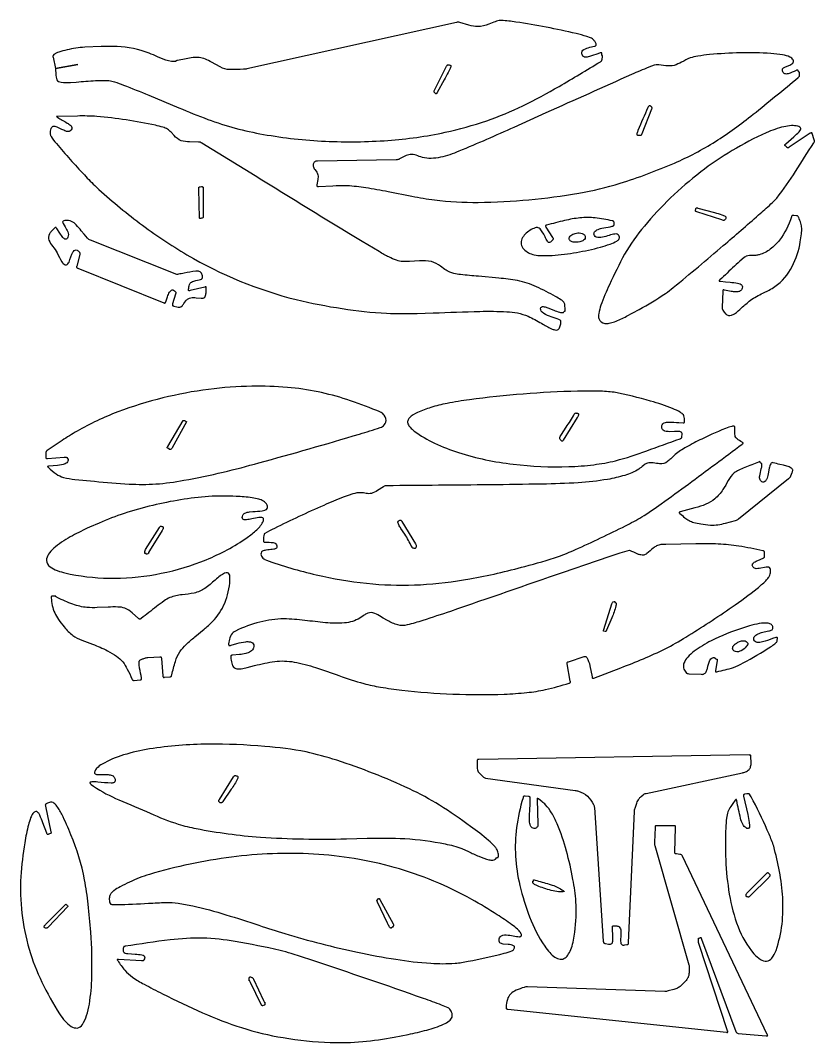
# Model space of a CAD drawing. Extents: x 1.5 to 16, y 1.3 to 20.
import ezdxf

# ---------------------------------------------------------------- set-up
doc = ezdxf.new("R2010")
doc.units = 0
doc.header["$LTSCALE"] = 100
doc.header["$MEASUREMENT"] = 0
doc.layers.add('BLACK', color=7, linetype='CONTINUOUS')

msp = doc.modelspace()

# ---------------------------------------------------------------- linework, layer by layer
at = {"layer": 'BLACK', "color": 7}
for points in [[(9.447, 19.957), (5.619, 19.109, -0.068), (5.557, 19.101, -0.009), (5.306, 19.095, -0.122), (5.13, 19.144), (4.976, 19.229, 0.03), (4.861, 19.288, 0.077), (4.749, 19.316, 0.059), (4.602, 19.31, 0.02), (4.355, 19.262, 0.027), (4.329, 19.255, 0.039), (4.326, 19.254, 0.079), (4.325, 19.253, 0.201), (4.324, 19.25), (4.324, 19.246, -0.083), (4.324, 19.244, -0.145), (4.323, 19.243, -0.1), (4.322, 19.242, -0.045), (4.319, 19.242, -0.028), (4.293, 19.243, -0.092), (4.091, 19.283), (3.989, 19.329, 0.011), (3.833, 19.396, 0.087), (3.249, 19.516, 0.019), (2.957, 19.516), (2.657, 19.505, 0.042), (2.335, 19.454, 0.022), (2.186, 19.414, 0.028), (2.137, 19.396, -0.02725), (2.116, 19.385), (2.095, 19.371, 0.213697), (2.077, 19.334, 0.013997), (2.079, 19.321), (2.122, 19.118), (2.532, 19.187), (2.121, 19.118, -0.004126), (2.136, 18.955, 0.084), (2.148, 18.908, 0.163), (2.176, 18.88, 0.081), (2.226, 18.866, 0.048), (2.401, 18.861), (2.504, 18.867, -0.006), (2.854, 18.895, -0.03), (3.101, 18.894, -0.05), (3.202, 18.87, -0.014), (3.366, 18.812, -0.008), (3.826, 18.627), (4.376, 18.398, 0.007), (4.907, 18.185, 0.045), (5.923, 17.912, 0.033), (7.054, 17.786, 0.03), (8.196, 17.801, 0.035), (9.242, 17.949, 0.029), (10, 18.16, 0.03), (10.662, 18.434, 0.019), (11.323, 18.788, 0.005), (12.077, 19.239), (12.091, 19.248, 0.082), (12.1, 19.257, 0.082), (12.105, 19.269), (12.108, 19.286), (12.114, 19.331, 0.042), (12.116, 19.349, 0.067), (12.116, 19.35, 0.128), (12.115, 19.351, 0.126), (12.114, 19.352, 0.058), (12.113, 19.352), (12.108, 19.352, -0.105), (12.106, 19.352, -0.21), (12.104, 19.354, -0.07), (12.104, 19.358), (12.104, 19.364), (12.104, 19.389, 0.069), (12.103, 19.399, 0.264), (12.099, 19.403, 0.083), (12.095, 19.404, 0.039), (12.09, 19.403), (12.073, 19.399, 0.009), (11.912, 19.345, -0.032), (11.838, 19.325, -0.042), (11.807, 19.321, -0.087), (11.784, 19.324, -0.219), (11.743, 19.369, -0.187), (11.742, 19.43, -0.184), (11.776, 19.463, -0.059), (11.885, 19.502), (11.969, 19.521, 0.093), (11.993, 19.533, 0.224), (12.003, 19.552, 0.129), (11.994, 19.58, 0.046), (11.965, 19.623, 0.049), (11.931, 19.658, 0.069), (11.895, 19.677), (11.832, 19.7, 0.017), (11.637, 19.753, 0.021), (10.535, 19.964, 0.029), (10.268, 19.993, 0.051), (10.228, 19.991, 0.039), (10.132, 19.962), (10.038, 19.925, -0.099), (9.839, 19.88, -0.062), (9.676, 19.908), (9.508, 19.956, 0.058), (9.478, 19.961, 0.058), (9.447, 19.957)], [(8.349, 17.448), (6.907, 17.422, 0.047), (6.878, 17.42, 0.107), (6.862, 17.412, 0.2), (6.83, 17.366, 0.153), (6.841, 17.301, 0.052), (6.86, 17.268), (6.883, 17.238, -0.118), (6.918, 17.171, -0.086), (6.915, 17.085), (6.899, 16.991, 0.04), (6.897, 16.975, 0.065), (6.898, 16.969, 0.112), (6.9, 16.966, 0.112), (6.904, 16.963, 0.065), (6.909, 16.962, 0.04), (6.926, 16.962), (7.187, 16.974, -0.018), (7.45, 16.977, -0.03), (7.79, 16.94, -0.009), (8.2, 16.867), (8.635, 16.782, 0.012), (9.047, 16.713, 0.034), (9.847, 16.669, 0.022), (10.773, 16.717, 0.021), (11.683, 16.839, 0.033), (12.437, 17.018, 0.026), (13.429, 17.387, 0.038), (14.177, 17.781, 0.027), (14.868, 18.278, 0.005), (15.691, 18.952), (15.704, 18.964, 0.073), (15.712, 18.973, 0.09), (15.715, 18.983, 0.036), (15.715, 18.997), (15.715, 19.03, 0.036), (15.715, 19.044, 0.054), (15.715, 19.045, 0.106), (15.714, 19.046, 0.124), (15.713, 19.046, 0.065), (15.712, 19.046), (15.706, 19.046, -0.102), (15.704, 19.047, -0.136), (15.701, 19.049, -0.048), (15.699, 19.053), (15.696, 19.06, 0.045), (15.687, 19.078, 0.145), (15.678, 19.086, 0.169), (15.667, 19.087, 0.054), (15.652, 19.081, -0.053), (15.507, 19.019, -0.183), (15.445, 19.019, -0.187), (15.41, 19.056, -0.091), (15.401, 19.089, -0.152), (15.406, 19.112, -0.116), (15.423, 19.129, -0.048), (15.449, 19.142), (15.518, 19.168, 0.085), (15.59, 19.213, 0.198), (15.605, 19.242, 0.149), (15.597, 19.272, 0.13), (15.54, 19.324, 0.075), (15.405, 19.364, 0.025), (15.192, 19.389, 0.023), (14.633, 19.4, 0.019), (14.072, 19.369, 0.017), (13.856, 19.341, 0.048), (13.717, 19.307, 0.027), (13.56, 19.231, -0.053), (13.423, 19.171, -0.093), (13.271, 19.165, 0.007), (13.104, 19.185, 0.054), (13.097, 19.185), (13.057, 19.174), (12.962, 19.138, 0.008), (12.646, 19.005, 0.002), (11.083, 18.302), (10.499, 18.04, -0.007), (9.492, 17.602, -0.046), (9.156, 17.492, -0.047), (8.986, 17.472, -0.072), (8.825, 17.491, -0.013), (8.712, 17.53, 0.112), (8.603, 17.546, 0.085), (8.506, 17.512), (8.409, 17.462, -0.144), (8.349, 17.448)], [(9.063, 18.661), (9.043, 18.681, -0.246), (9.038, 18.694, -0.064), (9.041, 18.704), (9.047, 18.717), (9.269, 19.157), (9.277, 19.172, -0.088), (9.284, 19.18, -0.145), (9.292, 19.183, -0.058), (9.302, 19.183, -0.052), (9.329, 19.177, -0.074), (9.338, 19.173, -0.116), (9.343, 19.167, -0.108), (9.345, 19.159, -0.064), (9.343, 19.148, -0.047), (9.332, 19.118, -0.019), (9.225, 18.911), (9.093, 18.674), (9.084, 18.66, -0.044), (9.081, 18.656, -0.093), (9.078, 18.653, -0.137), (9.075, 18.653, -0.098), (9.071, 18.654, -0.061), (9.063, 18.661)], [(13.009, 18.37), (12.837, 17.923), (12.83, 17.907, -0.09), (12.824, 17.898, -0.12), (12.816, 17.893, -0.045), (12.803, 17.891, -0.05), (12.767, 17.89, -0.101), (12.756, 17.894, -0.165), (12.749, 17.901, -0.109), (12.748, 17.913, -0.049), (12.75, 17.932, -0.031), (12.77, 17.991, -0.012), (12.952, 18.407, -0.037), (12.964, 18.431, -0.108), (12.968, 18.435, -0.111), (12.972, 18.436, -0.06), (12.983, 18.436, -0.103), (12.991, 18.433, -0.074), (13, 18.426, -0.032), (13.011, 18.413, -0.056), (13.016, 18.404, -0.112), (13.017, 18.397, -0.063), (13.015, 18.386), (13.009, 18.37)], [(11.427, 14.684), (11.432, 14.684, 0.083), (11.433, 14.685, 0.146), (11.435, 14.685, 0.1), (11.435, 14.687, 0.045), (11.436, 14.689, 0.028), (11.435, 14.716), (11.428, 14.793, 0.119), (11.408, 14.845, 0.089), (11.356, 14.89, 0.022), (11.256, 14.948, 0.017), (10.91, 15.127, 0.062), (10.562, 15.24, 0.02), (10.224, 15.285), (9.85, 15.318, -0.01), (9.524, 15.35, -0.019), (9.403, 15.369, -0.057), (9.325, 15.393, -0.035), (9.237, 15.445), (9.157, 15.501, 0.088), (8.992, 15.587, 0.081), (8.772, 15.599), (8.591, 15.588, -0.036), (8.465, 15.588, -0.058), (8.353, 15.612, -0.031), (8.214, 15.671, -0.016), (8.035, 15.769), (7.724, 15.953, -0.002), (5.771, 17.152), (4.795, 17.752, 0.061), (4.768, 17.766, 0.061), (4.737, 17.77), (4.572, 17.775, -0.07), (4.421, 17.796, -0.128), (4.291, 17.889), (4.236, 17.949, 0.048), (4.171, 18.005, 0.065), (4.087, 18.041, 0.02), (3.948, 18.078, 0.031), (2.879, 18.241, 0.018), (2.526, 18.247), (2.165, 18.241), (2.149, 18.24, 0.059), (2.145, 18.239, 0.08), (2.144, 18.239, 0.154), (2.144, 18.238, 0.154), (2.144, 18.237, 0.08), (2.144, 18.236, 0.059), (2.147, 18.233), (2.161, 18.224, 0.007), (2.336, 18.119, -0.044), (2.402, 18.075, -0.074), (2.418, 18.055, -0.255), (2.421, 18.014, -0.084), (2.402, 17.982, -0.162), (2.371, 17.963, -0.091), (2.344, 17.963, -0.046), (2.312, 17.971, -0.03), (2.24, 18.003), (2.167, 18.038, 0.086), (2.104, 18.056, 0.199), (2.054, 18.04, 0.145), (2.03, 17.997, 0.132), (2.032, 17.893, 0.059), (2.042, 17.873, 0.03), (2.141, 17.745, 0.015), (2.651, 17.171, 0.016), (2.871, 16.949, 0.024), (3.659, 16.292, 0.029), (4.526, 15.712, 0.072), (6.519, 14.893, 0.022), (7.36, 14.729, 0.026), (8.172, 14.643, 0.016), (8.732, 14.64), (9.024, 14.648, -0.003), (9.877, 14.677, -0.02), (10.367, 14.67, -0.033), (10.564, 14.648, -0.058), (10.756, 14.587, -0.024), (11.004, 14.459, 0.02), (11.182, 14.361, 0.06), (11.246, 14.339, 0.148), (11.296, 14.342, 0.174), (11.331, 14.376, 0.082), (11.353, 14.448, 0.048), (11.356, 14.479, 0.096), (11.352, 14.502, 0.118), (11.34, 14.518, 0.071), (11.319, 14.53), (11.29, 14.54, -0.015), (11.145, 14.587, -0.107), (11.012, 14.665, -0.126), (10.987, 14.706, -0.203), (10.992, 14.745, -0.137), (11.007, 14.76, -0.133), (11.033, 14.765, -0.06), (11.07, 14.759), (11.117, 14.744), (11.226, 14.7, 0.03), (11.33, 14.662, 0.052), (11.372, 14.654, 0.139), (11.401, 14.659, 0.117), (11.417, 14.675, -0.058), (11.423, 14.683, -0.112), (11.425, 14.684, -0.068), (11.427, 14.684)], [(15.983, 17.812), (15.946, 17.925, 0.049), (15.941, 17.937, 0.081), (15.938, 17.941, 0.131), (15.935, 17.942, 0.108), (15.931, 17.942, 0.055), (15.926, 17.94, 0.033), (15.912, 17.932), (15.528, 17.675, -0.033), (15.515, 17.667, -0.092), (15.505, 17.663, -0.142), (15.496, 17.665, -0.078), (15.488, 17.671), (15.46, 17.699, -0.042), (15.449, 17.711, -0.169), (15.446, 17.72, -0.158), (15.45, 17.729, -0.038), (15.462, 17.741), (15.608, 17.869, 0.026), (15.708, 17.96, 0.062), (15.733, 17.994, 0.173), (15.739, 18.021, 0.202), (15.723, 18.043, 0.079), (15.682, 18.06, 0.081), (15.567, 18.071, 0.045), (15.428, 18.051, 0.044), (15.107, 17.941, 0.03), (14.485, 17.616, 0.031), (13.909, 17.224, 0.027), (13.359, 16.75, 0.03), (12.88, 16.235, 0.041), (12.52, 15.721, 0.016), (12.242, 15.165, 0.025), (12.088, 14.788, 0.036), (12.048, 14.64, 0.042), (12.042, 14.585, 0.093), (12.048, 14.545, 0.29), (12.156, 14.458, 0.078), (12.239, 14.461, 0.042), (12.335, 14.487, 0.035), (12.554, 14.587), (12.784, 14.712, 0.023), (13.265, 15.004, 0.018), (13.407, 15.113, 0.008), (14.321, 15.879, 0.004), (14.968, 16.44, 0.005), (15.191, 16.64, 0.026), (15.299, 16.746, 0.024), (15.642, 17.236, -0.003), (15.976, 17.756), (15.985, 17.771, 0.085), (15.989, 17.783, 0.085), (15.988, 17.795), (15.983, 17.812)], [(4.824, 16.393, -0.18), (4.823, 16.391, -0.07), (4.821, 16.39, -0.05), (4.813, 16.386, -0.037), (4.789, 16.379, -0.039), (4.766, 16.376, -0.061), (4.758, 16.377, -0.098), (4.755, 16.378, -0.243), (4.755, 16.379), (4.742, 16.917, -0.038), (4.742, 16.933, -0.107), (4.745, 16.944, -0.143), (4.752, 16.95, -0.065), (4.764, 16.953), (4.793, 16.959, -0.038), (4.807, 16.961, -0.062), (4.809, 16.961, -0.13), (4.81, 16.961, -0.14), (4.81, 16.96, -0.064), (4.81, 16.959), (4.81, 16.952, 0.04), (4.81, 16.95, 0.158), (4.811, 16.949, 0.158), (4.812, 16.949, 0.04), (4.814, 16.949), (4.819, 16.949, -0.082), (4.821, 16.949, -0.138), (4.822, 16.948, -0.095), (4.823, 16.946, -0.044), (4.823, 16.944, -0.028), (4.824, 16.917), (4.824, 16.393)], [(14.297, 16.347), (13.84, 16.495), (13.826, 16.5, -0.088), (13.818, 16.505, -0.17), (13.815, 16.511, -0.085), (13.815, 16.52), (13.822, 16.551, -0.054), (13.825, 16.563, -0.2), (13.83, 16.568, -0.136), (13.84, 16.569, -0.03), (13.856, 16.565), (14.164, 16.483, -0.018), (14.298, 16.442), (14.343, 16.424), (14.359, 16.415, -0.074), (14.368, 16.407, -0.089), (14.37, 16.402, -0.049), (14.371, 16.395, -0.087), (14.37, 16.377, -0.256), (14.336, 16.341, -0.146), (14.323, 16.34, -0.035), (14.297, 16.347)], [(2.566, 15.715), (2.511, 15.503, 0.053), (2.509, 15.489, 0.142), (2.511, 15.479, 0.126), (2.518, 15.472, 0.043), (2.533, 15.465), (4.1, 14.835, 0.04), (4.116, 14.83, 0.167), (4.126, 14.83, 0.167), (4.133, 14.837, 0.04), (4.139, 14.853), (4.169, 14.944, -0.05), (4.207, 15.027, -0.067), (4.229, 15.055, -0.137), (4.255, 15.069, -0.176), (4.282, 15.064, -0.102), (4.313, 15.037, -0.052), (4.319, 15.029, -0.108), (4.321, 15.021, -0.064), (4.32, 15.01), (4.315, 14.993), (4.263, 14.812, 0.04), (4.259, 14.795, 0.162), (4.261, 14.785, 0.162), (4.269, 14.779, 0.04), (4.285, 14.774), (4.341, 14.759, 0.1), (4.393, 14.754, 0.16), (4.435, 14.777, 0.047), (4.468, 14.821), (4.502, 14.869, -0.102), (4.546, 14.907, -0.119), (4.647, 14.929, -0.027), (4.696, 14.926), (4.785, 14.917, 0.069), (4.82, 14.921, 0.284), (4.866, 14.968, 0.052), (4.875, 15.029), (4.878, 15.098, 0.04), (4.878, 15.114, 0.067), (4.877, 15.119, 0.123), (4.874, 15.123, 0.123), (4.871, 15.124, 0.067), (4.866, 15.125, 0.04), (4.849, 15.122), (4.582, 15.057, -0.039), (4.566, 15.054, -0.069), (4.561, 15.054, -0.132), (4.558, 15.056, -0.132), (4.555, 15.059, -0.069), (4.555, 15.064, -0.039), (4.556, 15.08, -0.044), (4.571, 15.167, -0.227), (4.61, 15.212, -0.045), (4.69, 15.24), (4.75, 15.254, 0.082), (4.791, 15.267, 0.22), (4.81, 15.296, 0.168), (4.799, 15.357, 0.161), (4.749, 15.407, 0.091), (4.724, 15.412, 0.036), (4.686, 15.412, 0.026), (4.475, 15.375, -0.012), (4.369, 15.356, -0.066), (4.338, 15.354, -0.066), (4.309, 15.363), (2.761, 15.979, -0.058), (2.733, 15.992, -0.058), (2.711, 16.013), (2.649, 16.086), (2.595, 16.151, 0.024), (2.504, 16.256, 0.091), (2.415, 16.32, 0.129), (2.31, 16.337, 0.058), (2.275, 16.332, 0.162), (2.257, 16.321, 0.206), (2.255, 16.304, 0.074), (2.263, 16.282), (2.302, 16.219, -0.043), (2.348, 16.129, -0.202), (2.351, 16.032, -0.108), (2.331, 16.003, -0.203), (2.309, 15.996, -0.135), (2.285, 16.006, -0.056), (2.26, 16.03, -0.033), (2.205, 16.105), (2.146, 16.193, 0.04), (2.136, 16.206, 0.065), (2.132, 16.21, 0.111), (2.127, 16.211, 0.111), (2.123, 16.211, 0.064), (2.118, 16.208, 0.04), (2.106, 16.197), (2.051, 16.142, 0.055), (2.012, 16.092, 0.243), (2.004, 15.976, 0.071), (2.074, 15.864, -0.041), (2.154, 15.746, 0.031), (2.24, 15.583, 0.044), (2.267, 15.55, 0.091), (2.295, 15.53, 0.173), (2.323, 15.527, 0.152), (2.351, 15.546, 0.075), (2.371, 15.579), (2.388, 15.624), (2.404, 15.673), (2.421, 15.721, -0.068), (2.45, 15.772, -0.148), (2.482, 15.797, -0.189), (2.518, 15.794, -0.099), (2.556, 15.763, -0.039), (2.565, 15.753, -0.103), (2.57, 15.743, -0.084), (2.569, 15.731), (2.566, 15.715)], [(11.082, 16.218), (11.204, 16.028, -0.038), (11.213, 16.014, -0.129), (11.215, 16.003, -0.129), (11.211, 15.992, -0.038), (11.2, 15.979), (11.175, 15.953, -0.097), (11.15, 15.935, -0.143), (11.141, 15.934, -0.101), (11.131, 15.938, -0.084), (11.111, 15.96, -0.033), (11.067, 16.039), (11.042, 16.085), (11.016, 16.131, 0.099), (10.959, 16.199, 0.138), (10.926, 16.209, 0.078), (10.886, 16.203, 0.077), (10.791, 16.158, 0.056), (10.702, 16.085, 0.089), (10.645, 16.004, 0.308), (10.677, 15.815, 0.149), (10.867, 15.712, 0.048), (11.008, 15.697, 0.023), (11.195, 15.701, 0.026), (11.643, 15.755, 0.025), (12.079, 15.851, 0.021), (12.253, 15.906, 0.045), (12.376, 15.962, 0.143), (12.42, 16.006, 0.137), (12.425, 16.033, 0.116), (12.413, 16.065, 0.18), (12.385, 16.087, 0.099), (12.344, 16.091, 0.051), (12.236, 16.065, -0.025), (12.113, 16.032, -0.124), (12.002, 16.032, -0.207), (11.967, 16.064, -0.199), (11.965, 16.12, -0.125), (11.982, 16.145, -0.068), (12.014, 16.166, -0.055), (12.104, 16.196, -0.01), (12.255, 16.225), (12.295, 16.233, 0.034), (12.312, 16.238, 0.122), (12.321, 16.244, 0.139), (12.325, 16.253, 0.043), (12.326, 16.268), (12.326, 16.296, 0.043), (12.325, 16.311, 0.138), (12.321, 16.32, 0.121), (12.312, 16.326, 0.034), (12.295, 16.331, 0.039), (11.981, 16.386, 0.047), (11.704, 16.385, 0.032), (11.424, 16.337, 0.01), (11.095, 16.252, 0.04), (11.079, 16.247, 0.068), (11.075, 16.245, 0.126), (11.073, 16.241, 0.126), (11.072, 16.237, 0.068), (11.074, 16.232, 0.04), (11.082, 16.218)], [(14.311, 15.042), (14.3, 14.757, 0.072), (14.301, 14.727, 0.072), (14.314, 14.699, 0.073), (14.365, 14.633, 0.129), (14.417, 14.604, 0.132), (14.47, 14.606, 0.073), (14.527, 14.634, 0.038), (14.656, 14.741, -0.022), (14.818, 14.879, -0.05), (15.046, 15.01), (15.16, 15.066, 0.033), (15.264, 15.129, 0.118), (15.581, 15.496, 0.08), (15.729, 15.949, 0.014), (15.751, 16.095, 0.044), (15.755, 16.198, 0.057), (15.738, 16.287, 0.024), (15.7, 16.392, 0.033), (15.692, 16.408, 0.1), (15.685, 16.417, 0.1), (15.674, 16.422, 0.033), (15.657, 16.425), (15.608, 16.431, 0.039), (15.591, 16.432, 0.136), (15.58, 16.429, 0.135), (15.573, 16.421, 0.039), (15.567, 16.405, -0.087), (15.347, 15.978, -0.067), (15.181, 15.814, -0.09), (14.979, 15.712, -0.05), (14.917, 15.701), (14.859, 15.699, 0.082), (14.743, 15.685, 0.064), (14.708, 15.665), (14.659, 15.627, 0.015), (14.393, 15.378, -0.007), (14.261, 15.253, 0.033), (14.249, 15.241, 0.069), (14.247, 15.238, 0.18), (14.246, 15.235, 0.18), (14.248, 15.232, 0.069), (14.253, 15.23, 0.033), (14.269, 15.228), (14.361, 15.217), (14.446, 15.209, -0.027), (14.584, 15.192, -0.052), (14.631, 15.178, -0.12), (14.662, 15.157, -0.182), (14.672, 15.126, -0.109), (14.66, 15.082, -0.177), (14.62, 15.043, -0.114), (14.557, 15.032, -0.038), (14.465, 15.043), (14.343, 15.067, 0.04), (14.327, 15.069, 0.064), (14.321, 15.069, 0.11), (14.317, 15.067, 0.11), (14.314, 15.064, 0.064), (14.313, 15.059, 0.04), (14.311, 15.042)], [(11.798, 16.051, -0.206), (11.797, 16.009, -0.129), (11.77, 15.978, -0.099), (11.701, 15.949, -0.075), (11.591, 15.942, -0.103), (11.539, 15.959, -0.184), (11.506, 15.999, -0.217), (11.51, 16.033, -0.104), (11.538, 16.063, -0.084), (11.617, 16.101, -0.104), (11.717, 16.108, -0.101), (11.766, 16.09, -0.166), (11.798, 16.051)], [(1.948, 12.088), (1.948, 12.013, 0.049), (1.949, 12, 0.188), (1.953, 11.993, 0.145), (1.962, 11.991, 0.034), (1.977, 11.991), (2.283, 12.015, -0.06), (2.312, 12.015, -0.132), (2.328, 12.006, -0.15), (2.354, 11.973, -0.179), (2.352, 11.941, -0.177), (2.3, 11.892, -0.081), (2.163, 11.862), (2.002, 11.847, 0.033), (1.986, 11.845, 0.069), (1.981, 11.843, 0.184), (1.979, 11.841, 0.183), (1.98, 11.838, 0.069), (1.982, 11.834, 0.033), (1.994, 11.823, 0.032), (2.136, 11.707, 0.083), (2.272, 11.644, 0.039), (2.48, 11.608), (2.838, 11.573, 0.01), (3.47, 11.522, 0.03), (3.957, 11.523, 0.028), (4.471, 11.591, 0.01), (5.185, 11.739, 0.009), (5.839, 11.909, 0.006), (7.677, 12.435, 0.014), (8.055, 12.556, 0.044), (8.096, 12.573, 0.167), (8.157, 12.652, 0.237), (8.13, 12.781, 0.124), (8.074, 12.829), (8.035, 12.847), (7.991, 12.864, 0.018), (7.445, 13.066, 0.028), (6.919, 13.207, 0.03), (6.36, 13.287, 0.024), (5.713, 13.309, 0.03), (4.921, 13.252, 0.028), (4.084, 13.095, 0.031), (3.263, 12.84, 0.04), (2.518, 12.489, 0.015), (2.244, 12.317), (1.974, 12.136, 0.031), (1.961, 12.126, 0.093), (1.953, 12.117, 0.093), (1.949, 12.105, 0.031), (1.948, 12.088)], [(13.564, 12.391), (13.568, 12.429, 0.053), (13.568, 12.447, 0.113), (13.562, 12.462, 0.152), (13.543, 12.475, 0.065), (13.513, 12.482, 0.035), (13.431, 12.482), (13.337, 12.479, -0.075), (13.257, 12.489, -0.2), (13.205, 12.531, -0.196), (13.201, 12.591, -0.232), (13.245, 12.64, -0.095), (13.329, 12.654, -0.011), (13.513, 12.645), (13.587, 12.643, 0.04), (13.603, 12.643, 0.167), (13.612, 12.647, 0.167), (13.616, 12.657, 0.04), (13.616, 12.673, 0.077), (13.604, 12.767, 0.108), (13.58, 12.799, 0.049), (13.536, 12.833, 0.041), (13.397, 12.902, 0.027), (12.994, 13.037, 0.022), (12.326, 13.198, 0.029), (12.049, 13.219, 0.012), (11.658, 13.219, 0.027), (9.685, 13.062, 0.014), (9.277, 12.995, 0.03), (8.978, 12.92, 0.028), (8.737, 12.828, 0.095), (8.59, 12.731, 0.12), (8.559, 12.678, 0.149), (8.562, 12.621, 0.098), (8.6, 12.559, 0.052), (8.678, 12.489, 0.048), (9.048, 12.269, 0.034), (9.487, 12.096, 0.047), (10.484, 11.885, 0.038), (11.498, 11.84, 0.022), (11.956, 11.876, 0.029), (12.354, 11.948, 0.025), (12.925, 12.129, -0.003), (13.533, 12.349, 0.036), (13.549, 12.356, 0.113), (13.558, 12.363, 0.113), (13.562, 12.374, 0.035), (13.564, 12.391)], [(11.656, 12.736), (11.4, 12.325), (11.39, 12.311, -0.043), (11.387, 12.307, -0.083), (11.383, 12.305, -0.22), (11.376, 12.305, -0.061), (11.367, 12.312, -0.069), (11.343, 12.336, -0.15), (11.335, 12.36, -0.108), (11.342, 12.389, -0.039), (11.364, 12.429), (11.453, 12.561, 0.015), (11.601, 12.796), (11.61, 12.81, -0.083), (11.618, 12.818, -0.135), (11.626, 12.821, -0.056), (11.636, 12.82, -0.029), (11.66, 12.816, -0.145), (11.672, 12.81, -0.178), (11.676, 12.798, -0.037), (11.675, 12.778, -0.083), (11.67, 12.761, -0.033), (11.656, 12.736)], [(4.518, 12.656), (4.256, 12.183, -0.075), (4.241, 12.163, -0.196), (4.227, 12.156), (4.209, 12.156), (4.204, 12.156, -0.062), (4.201, 12.157, -0.206), (4.199, 12.158, -0.117), (4.199, 12.159), (4.199, 12.166, 0.144), (4.198, 12.168, 0.107), (4.197, 12.17, 0.06), (4.189, 12.173), (4.171, 12.179, -0.087), (4.164, 12.182, -0.262), (4.162, 12.187, -0.092), (4.165, 12.196), (4.173, 12.211), (4.455, 12.684, -0.191), (4.456, 12.685, -0.075), (4.459, 12.685, -0.053), (4.467, 12.684, -0.038), (4.49, 12.676, -0.039), (4.511, 12.665, -0.059), (4.517, 12.66, -0.092), (4.519, 12.658, -0.229), (4.518, 12.656)], [(14.667, 12.286, -0.046), (14.573, 12.348, -0.18), (14.537, 12.409, -0.062), (14.533, 12.5, 0.039), (14.535, 12.558, 0.177), (14.529, 12.574, 0.186), (14.51, 12.58, 0.063), (14.477, 12.575), (14.424, 12.559, 0.025), (13.93, 12.345, 0.017), (13.647, 12.196, 0.046), (13.443, 12.059), (13.363, 11.985, -0.031), (13.302, 11.932, -0.189), (13.159, 11.892, -0.022), (13.044, 11.907, 0.099), (12.937, 11.906, 0.107), (12.862, 11.861, -0.031), (12.779, 11.795, -0.068), (12.521, 11.681, -0.031), (12.208, 11.607, -0.027), (11.673, 11.545, -0.009), (11.009, 11.521, -0.003), (9.12, 11.499, 0.001), (8.176, 11.49, 0.065), (8.145, 11.487, 0.065), (8.117, 11.473), (8.005, 11.402, -0.076), (7.894, 11.35, -0.102), (7.796, 11.35, 0.03), (7.7, 11.364, 0.082), (7.553, 11.341), (7.47, 11.313), (7.38, 11.281, 0.015), (7.024, 11.133, 0.012), (6.123, 10.712, 0.029), (5.95, 10.619), (5.94, 10.611, 0.036), (5.937, 10.608, 0.093), (5.935, 10.606, 0.065), (5.925, 10.549), (5.923, 10.492, 0.04), (5.923, 10.476, 0.159), (5.927, 10.466, 0.159), (5.936, 10.462, 0.04), (5.953, 10.46, -0.022), (6.098, 10.453, -0.117), (6.135, 10.44, -0.136), (6.158, 10.41, -0.088), (6.167, 10.378, -0.226), (6.158, 10.35, -0.1), (6.139, 10.339, -0.043), (6.111, 10.331, -0.013), (6.001, 10.318), (5.964, 10.313, 0.09), (5.906, 10.294, 0.187), (5.879, 10.262, 0.154), (5.88, 10.224, 0.135), (5.93, 10.156, 0.05), (5.948, 10.145), (5.979, 10.13), (6.074, 10.095, 0.027), (7.005, 9.836, 0.029), (7.921, 9.698, 0.035), (8.79, 9.683, 0.031), (9.69, 9.789, 0.021), (10.7, 10.017, 0.017), (11.312, 10.197, 0.019), (11.622, 10.325, 0.011), (12.535, 10.759, 0.018), (12.834, 10.92, 0.014), (13.19, 11.162, 0.005), (14.177, 11.888, -0.002), (14.669, 12.252, 0.039), (14.682, 12.263, 0.069), (14.685, 12.267, 0.139), (14.686, 12.27, 0.138), (14.684, 12.274, 0.069), (14.681, 12.277, 0.039), (14.667, 12.286)], [(14.601, 10.884), (15.516, 11.622, 0.059), (15.539, 11.643, 0.059), (15.553, 11.67), (15.582, 11.733, 0.045), (15.589, 11.758, 0.092), (15.59, 11.779, 0.119), (15.582, 11.798, 0.085), (15.563, 11.815, 0.067), (15.485, 11.848), (15.422, 11.865), (15.354, 11.881, -0.027), (15.236, 11.912, 0.198), (15.209, 11.912, 0.151), (15.188, 11.893, 0.08), (15.162, 11.812), (15.141, 11.706, -0.055), (15.112, 11.607, -0.119), (15.083, 11.568, -0.233), (15.044, 11.559, -0.24), (14.995, 11.601, -0.143), (14.987, 11.67, -0.013), (15.017, 11.801, 0.04), (15.027, 11.861, 0.063), (15.026, 11.883, 0.157), (15.019, 11.897, 0.047), (15.009, 11.904), (15, 11.91, -0.294), (14.993, 11.929, 0.082), (14.993, 11.93, 0.221), (14.992, 11.931, 0.142), (14.991, 11.931, 0.049), (14.988, 11.931, 0.026), (14.964, 11.921, -0.006), (14.717, 11.825, 0.02), (14.603, 11.776, 0.06), (14.521, 11.725, 0.085), (14.413, 11.586, -0.021), (14.315, 11.42, -0.066), (14.167, 11.251, -0.076), (14.005, 11.152, -0.035), (13.804, 11.085), (13.537, 11.013, 0.036), (13.522, 11.008, 0.07), (13.518, 11.006, 0.16), (13.516, 11.003, 0.16), (13.516, 10.999, 0.07), (13.519, 10.995, 0.036), (13.531, 10.984, 0.013), (13.621, 10.906, 0.047), (13.697, 10.855, 0.054), (13.785, 10.821, 0.026), (13.91, 10.795, 0.029), (14.086, 10.773, 0.047), (14.224, 10.778, 0.03), (14.363, 10.807), (14.546, 10.856, 0.142), (14.601, 10.884)], [(1.962, 10.156, 0.249), (1.997, 10.036, 0.105), (2.12, 9.955, 0.04), (2.271, 9.905), (2.393, 9.878, 0.053), (3.207, 9.802, 0.047), (4.055, 9.891, 0.048), (4.879, 10.14, 0.055), (5.624, 10.544, 0.038), (5.801, 10.688, 0.103), (5.922, 10.85, 0.143), (5.926, 10.881, 0.231), (5.91, 10.902, 0.11), (5.872, 10.91, 0.046), (5.81, 10.906), (5.713, 10.886, -0.034), (5.613, 10.869, -0.06), (5.573, 10.87, -0.147), (5.546, 10.882, -0.21), (5.536, 10.908, -0.102), (5.546, 10.952, -0.167), (5.58, 10.989, -0.093), (5.67, 11.014), (5.727, 11.02, 0.011), (5.901, 11.033, 0.04), (5.945, 11.043, 0.092), (5.977, 11.059, 0.207), (5.996, 11.094, 0.126), (5.988, 11.136, 0.145), (5.922, 11.211, 0.066), (5.836, 11.246, 0.03), (5.718, 11.271, 0.027), (5.424, 11.297, 0.024), (4.921, 11.295, 0.041), (3.901, 11.131, 0.02), (3.381, 10.985, 0.027), (2.921, 10.808), (2.745, 10.732, 0.019), (2.433, 10.577, 0.046), (2.125, 10.375, 0.055), (2.017, 10.266, 0.113), (1.962, 10.156)], [(8.711, 10.387, -0.031), (8.707, 10.363, -0.158), (8.7, 10.35, -0.103), (8.695, 10.347, -0.06), (8.687, 10.346, -0.034), (8.663, 10.348, -0.05), (8.653, 10.35, -0.111), (8.645, 10.354, -0.069), (8.638, 10.363), (8.63, 10.378, 0.026), (8.508, 10.605), (8.434, 10.709, -0.032), (8.394, 10.778, -0.044), (8.382, 10.807, -0.124), (8.38, 10.828, -0.178), (8.399, 10.857, -0.189), (8.429, 10.865, -0.098), (8.433, 10.864, -0.094), (8.437, 10.86, -0.034), (8.452, 10.837), (8.698, 10.432, -0.06), (8.711, 10.407, -0.115), (8.711, 10.387)], [(4.071, 10.671), (3.839, 10.3), (3.824, 10.27, 0.063), (3.824, 10.268), (3.824, 10.258, -0.238), (3.822, 10.253, -0.067), (3.818, 10.251), (3.813, 10.249), (3.793, 10.242, -0.06), (3.784, 10.24, -0.102), (3.783, 10.24, -0.157), (3.783, 10.241, -0.1), (3.782, 10.241, -0.039), (3.782, 10.242), (3.782, 10.249, 0.08), (3.782, 10.251, 0.21), (3.781, 10.252, 0.091), (3.779, 10.253), (3.775, 10.253), (3.761, 10.253, -0.067), (3.758, 10.253, -0.202), (3.756, 10.255, -0.106), (3.755, 10.258), (3.754, 10.264), (3.754, 10.284, -0.061), (3.756, 10.292, -0.066), (3.77, 10.324), (4.021, 10.726), (4.031, 10.74, -0.077), (4.038, 10.748, -0.136), (4.045, 10.751, -0.061), (4.055, 10.75, -0.033), (4.076, 10.746, -0.145), (4.087, 10.74, -0.17), (4.091, 10.729, -0.038), (4.089, 10.711, -0.087), (4.085, 10.695, -0.031), (4.071, 10.671)], [(11.528, 7.922), (11.47, 8.238, -0.047), (11.468, 8.253, -0.134), (11.47, 8.263, -0.135), (11.478, 8.269, -0.048), (11.492, 8.275), (11.782, 8.368, -0.038), (11.798, 8.372, -0.134), (11.809, 8.371, -0.134), (11.818, 8.364, -0.038), (11.827, 8.35, -0.077), (11.887, 8.202), (11.925, 7.997, 0.04), (11.929, 7.981, 0.065), (11.931, 7.976, 0.113), (11.934, 7.973, 0.113), (11.939, 7.972, 0.065), (11.944, 7.972, 0.04), (11.96, 7.977), (12.452, 8.166, 0.008), (12.862, 8.329, 0.039), (13.64, 8.725, 0.013), (14.483, 9.276, 0.019), (14.942, 9.616, 0.027), (15.098, 9.756, 0.032), (15.148, 9.813, 0.074), (15.174, 9.858, 0.09), (15.186, 9.943, 0.105), (15.177, 9.981, 0.22), (15.152, 10.003, 0.087), (15.105, 10.003), (14.979, 9.98, -0.05), (14.924, 9.975, -0.249), (14.868, 10.003, -0.085), (14.854, 10.03, -0.136), (14.853, 10.053, -0.119), (14.865, 10.073, -0.064), (14.887, 10.092, -0.04), (14.955, 10.127), (15.048, 10.168, 0.035), (15.063, 10.176, 0.108), (15.072, 10.184, 0.108), (15.076, 10.195, 0.035), (15.076, 10.212), (15.076, 10.263, 0.038), (15.076, 10.28, 0.131), (15.071, 10.291, 0.131), (15.062, 10.297, 0.038), (15.046, 10.301, 0.019), (14.606, 10.388, 0.026), (14.231, 10.425, 0.015), (13.82, 10.43), (13.27, 10.419, 0.027), (13.183, 10.415, 0.085), (13.104, 10.392, 0.054), (13.042, 10.35, -0.019), (12.925, 10.252, -0.096), (12.868, 10.225, -0.104), (12.814, 10.226, -0.043), (12.762, 10.242, 0.014), (12.613, 10.305, 0.066), (12.61, 10.305), (12.606, 10.305), (12.558, 10.295), (12.431, 10.257, 0.006), (11.999, 10.115), (11.396, 9.908, -0.001), (9.339, 9.196, -0.005), (8.833, 9.029, -0.022), (8.547, 8.947, -0.127), (8.38, 8.947, -0.057), (8.187, 9.027), (8.11, 9.072), (8.042, 9.114, 0.08), (7.923, 9.169, 0.185), (7.804, 9.152, 0.031), (7.746, 9.116), (7.685, 9.074, -0.116), (7.4, 8.984, -0.048), (7.055, 8.988, -0.006), (6.677, 9.031, 0.028), (6.297, 9.058, 0.058), (5.857, 8.998, 0.06), (5.413, 8.836, 0.142), (5.335, 8.769, 0.076), (5.296, 8.655, 0.034), (5.287, 8.605, 0.046), (5.287, 8.589, 0.094), (5.29, 8.578, 0.15), (5.296, 8.572, 0.115), (5.305, 8.57, 0.078), (5.334, 8.575), (5.436, 8.608, -0.045), (5.602, 8.641, -0.076), (5.671, 8.639, -0.118), (5.72, 8.618, -0.169), (5.745, 8.581, -0.146), (5.741, 8.53, -0.165), (5.687, 8.46, -0.094), (5.598, 8.424, -0.031), (5.484, 8.407), (5.355, 8.395, 0.04), (5.339, 8.392, 0.15), (5.33, 8.387, 0.15), (5.326, 8.377, 0.04), (5.326, 8.36, 0.055), (5.343, 8.246, 0.124), (5.378, 8.178, 0.156), (5.436, 8.148, 0.079), (5.518, 8.148, 0.027), (5.625, 8.169), (5.762, 8.204, -0.026), (6.13, 8.28, -0.079), (6.484, 8.269, -0.035), (6.876, 8.167, -0.006), (7.302, 8.021, 0.017), (7.755, 7.877, 0.023), (8.061, 7.812, 0.013), (8.45, 7.756, 0.037), (10.32, 7.683, 0.016), (10.734, 7.712, 0.028), (11.076, 7.766, 0.014), (11.504, 7.882, 0.04), (11.52, 7.888, 0.146), (11.528, 7.895, 0.146), (11.53, 7.905, 0.04), (11.528, 7.922)], [(2.129, 9.466), (2.129, 9.472, 0.073), (2.129, 9.473, 0.131), (2.128, 9.473, 0.101), (2.128, 9.474, 0.049), (2.126, 9.474, 0.032), (2.111, 9.475), (2.073, 9.475, 0.045), (2.059, 9.474, 0.176), (2.05, 9.47, 0.15), (2.047, 9.46, 0.036), (2.047, 9.444, 0.101), (2.11, 9.169, 0.04), (2.181, 9.045, 0.021), (2.282, 8.911, 0.068), (2.442, 8.753, 0.064), (2.603, 8.668), (2.801, 8.596, -0.029), (3.074, 8.475, -0.038), (3.24, 8.376, -0.065), (3.352, 8.272, -0.052), (3.436, 8.141, -0.018), (3.52, 7.961, 0.037), (3.527, 7.946, 0.12), (3.535, 7.938, 0.12), (3.546, 7.935, 0.037), (3.563, 7.935), (3.668, 7.944, 0.04), (3.684, 7.946, 0.164), (3.693, 7.951, 0.164), (3.696, 7.961, 0.04), (3.695, 7.978, 0.008), (3.661, 8.158, -0.03), (3.65, 8.24, -0.042), (3.651, 8.272, -0.097), (3.657, 8.294, -0.125), (3.675, 8.312, -0.065), (3.7, 8.323, 0.016), (3.753, 8.338, -0.107), (3.813, 8.351), (4.029, 8.364, -0.047), (4.044, 8.364, -0.165), (4.053, 8.36, -0.141), (4.057, 8.351, -0.037), (4.059, 8.334), (4.085, 8.02, 0.032), (4.087, 8.003, 0.135), (4.091, 7.994, 0.181), (4.099, 7.99, 0.05), (4.113, 7.991), (4.21, 7.999, 0.036), (4.226, 8.002, 0.119), (4.237, 8.007, 0.119), (4.243, 8.016, 0.036), (4.248, 8.033, -0.015), (4.315, 8.282, -0.072), (4.393, 8.455, -0.05), (4.512, 8.591, -0.018), (4.669, 8.73), (4.838, 8.87, 0.021), (4.991, 9.008, 0.097), (5.215, 9.347, 0.083), (5.31, 9.767, 0.043), (5.31, 9.832, 0.111), (5.296, 9.878, 0.22), (5.265, 9.899, 0.13), (5.213, 9.892, 0.07), (5.134, 9.845, 0.014), (4.949, 9.688, -0.028), (4.852, 9.614, -0.092), (4.657, 9.53, -0.026), (4.436, 9.498, 0.064), (4.213, 9.447, 0.051), (4.107, 9.386, 0.016), (3.829, 9.174, -0.007), (3.691, 9.067, -0.038), (3.677, 9.057, -0.126), (3.666, 9.054, -0.126), (3.655, 9.057, -0.038), (3.641, 9.067), (3.523, 9.169, 0.077), (3.393, 9.253, 0.082), (3.262, 9.275, 0.021), (3.085, 9.273), (2.888, 9.264, -0.027), (2.699, 9.266, -0.065), (2.442, 9.326, -0.025), (2.157, 9.448, -0.025), (2.134, 9.46, -0.095), (2.13, 9.463, -0.166), (2.129, 9.466)], [(12.163, 8.827), (12.142, 8.833, -0.113), (12.136, 8.835, -0.212), (12.135, 8.84, -0.066), (12.136, 8.85), (12.141, 8.866), (12.289, 9.334, -0.051), (12.298, 9.357, -0.056), (12.303, 9.363, -0.124), (12.307, 9.367), (12.326, 9.373, -0.059), (12.337, 9.376, -0.11), (12.338, 9.376, -0.177), (12.339, 9.375, -0.103), (12.339, 9.374, -0.037), (12.339, 9.373, 0.1), (12.339, 9.364, 0.176), (12.343, 9.36, 0.04), (12.345, 9.358, -0.023), (12.357, 9.353, -0.169), (12.364, 9.344, -0.088), (12.366, 9.331, -0.052), (12.361, 9.296, -0.042), (12.286, 9.079), (12.19, 8.851), (12.183, 8.835, -0.09), (12.178, 8.827, -0.19), (12.172, 8.825, -0.074), (12.163, 8.827)], [(13.691, 8.056), (13.92, 8.045, 0.042), (13.949, 8.045, 0.088), (13.967, 8.052, 0.153), (14.011, 8.093, 0.07), (14.033, 8.154, -0.052), (14.076, 8.302, -0.043), (14.08, 8.309, -0.069), (14.112, 8.341, -0.12), (14.141, 8.354, -0.275), (14.168, 8.344, 0.029), (14.173, 8.336, 0.102), (14.186, 8.329), (14.201, 8.325, -0.083), (14.208, 8.322, -0.204), (14.212, 8.317, -0.085), (14.212, 8.308), (14.21, 8.291), (14.179, 8.116, 0.039), (14.177, 8.1, 0.069), (14.177, 8.095, 0.137), (14.179, 8.092, 0.137), (14.183, 8.09, 0.069), (14.188, 8.09, 0.039), (14.204, 8.093, 0.022), (14.507, 8.169, 0.035), (14.683, 8.253, 0.02), (15.186, 8.549, 0.016), (15.265, 8.604), (15.295, 8.63, 0.077), (15.299, 8.636, 0.076), (15.31, 8.695, 0.041), (15.311, 8.711, 0.071), (15.309, 8.715, 0.134), (15.307, 8.718, 0.129), (15.304, 8.72, 0.066), (15.299, 8.72, 0.038), (15.282, 8.716), (15.222, 8.697, -0.013), (15.039, 8.636, -0.107), (14.94, 8.627, -0.291), (14.882, 8.678, -0.274), (14.897, 8.741, -0.122), (14.979, 8.794, -0.04), (15.068, 8.819), (15.152, 8.837, 0.096), (15.212, 8.861, 0.312), (15.229, 8.905, 0.185), (15.201, 8.954, 0.12), (15.144, 8.977, 0.085), (14.979, 8.972, 0.028), (14.801, 8.93), (14.674, 8.891, 0.04), (14.102, 8.657, 0.045), (13.788, 8.466, 0.048), (13.672, 8.36, 0.09), (13.604, 8.252, 0.159), (13.596, 8.164, 0.101), (13.64, 8.083), (13.652, 8.069, 0.081), (13.661, 8.062, 0.081), (13.673, 8.058), (13.691, 8.056)], [(14.771, 8.608, -0.12), (14.77, 8.595, -0.058), (14.764, 8.581, -0.045), (14.743, 8.551, -0.1), (14.651, 8.477, -0.194), (14.544, 8.461, -0.248), (14.495, 8.504, -0.234), (14.507, 8.566, -0.083), (14.547, 8.604, -0.049), (14.605, 8.637, -0.061), (14.668, 8.658, -0.136), (14.72, 8.655, -0.086), (14.753, 8.634, -0.056), (14.765, 8.621, -0.095), (14.771, 8.608)], [(2.755, 6.057, 0.072), (2.763, 6.047), (2.776, 6.033), (2.821, 5.999, 0.049), (3.282, 5.752, -0.012), (3.855, 5.507, 0.03), (4.366, 5.307, 0.024), (4.694, 5.227, 0.03), (5.866, 5.071, 0.023), (7.437, 5.039), (7.819, 5.049, -0.021), (8.506, 5.044, -0.037), (9.242, 4.946, -0.039), (9.547, 4.863), (9.668, 4.807, 0.013), (9.855, 4.721, 0.045), (10.042, 4.658, 0.068), (10.114, 4.651, 0.182), (10.162, 4.669), (10.181, 4.692, -0.083), (10.186, 4.696, -0.152), (10.194, 4.697, 0.03), (10.2, 4.696, 0.212), (10.207, 4.699, 0.109), (10.212, 4.707, 0.078), (10.215, 4.737, 0.068), (10.2, 4.821, 0.072), (10.181, 4.858, 0.033), (10.146, 4.902, 0.029), (10.033, 5.01, 0.021), (9.706, 5.266, 0.014), (9.139, 5.654, 0.029), (8.589, 5.951, 0.032), (7.261, 6.474, 0.025), (6.7, 6.627, 0.028), (5.947, 6.728, 0.024), (4.913, 6.768, 0.038), (3.841, 6.681, 0.034), (3.368, 6.571, 0.055), (2.976, 6.405, 0.078), (2.879, 6.33, 0.106), (2.842, 6.268, 0.12), (2.839, 6.242, 0.213), (2.851, 6.224, 0.091), (2.875, 6.216, 0.036), (2.909, 6.212), (2.995, 6.213, -0.022), (3.087, 6.212, -0.09), (3.162, 6.196, -0.167), (3.203, 6.155, -0.152), (3.213, 6.099, -0.224), (3.195, 6.069, -0.092), (3.174, 6.061, -0.054), (3.143, 6.057, -0.016), (2.896, 6.076, 0.037), (2.789, 6.079), (2.772, 6.076, 0.073), (2.76, 6.072, 0.177), (2.754, 6.066, 0.201), (2.755, 6.057)], [(9.826, 6.457), (9.826, 6.365, 0.097), (9.839, 6.28, 0.095), (9.879, 6.225), (9.929, 6.177, 0.084), (9.952, 6.158, 0.084), (9.981, 6.15), (11.614, 5.923, -0.063), (11.675, 5.908, -0.112), (11.84, 5.817, -0.071), (11.949, 5.668, -0.059), (11.962, 5.64, -0.059), (11.967, 5.609), (12.129, 3.171), (12.131, 3.154, 0.063), (12.133, 3.144, 0.125), (12.137, 3.138, 0.066), (12.145, 3.134, 0.049), (12.159, 3.129), (12.173, 3.126), (12.227, 3.117, 0.061), (12.264, 3.117, 0.151), (12.288, 3.127, 0.146), (12.301, 3.149, 0.058), (12.306, 3.188), (12.305, 3.244), (12.299, 3.42, -0.041), (12.299, 3.437, -0.064), (12.301, 3.442, -0.107), (12.303, 3.446, -0.107), (12.307, 3.448, -0.063), (12.312, 3.449, -0.04), (12.329, 3.448), (12.38, 3.447, -0.058), (12.404, 3.443, -0.119), (12.423, 3.432, -0.124), (12.443, 3.397, -0.061), (12.451, 3.351, -0.026), (12.451, 3.298), (12.448, 3.242, 0.056), (12.448, 3.145, 0.122), (12.461, 3.113, 0.209), (12.488, 3.098, 0.057), (12.522, 3.1), (12.559, 3.106, 0.038), (12.576, 3.11, 0.129), (12.585, 3.116, 0.13), (12.59, 3.127, 0.038), (12.591, 3.143), (12.699, 5.54, -0.108), (12.712, 5.6), (12.743, 5.692, -0.072), (12.784, 5.774, -0.052), (12.819, 5.811), (12.857, 5.843, -0.061), (12.883, 5.861, -0.061), (12.912, 5.869), (14.671, 6.245, 0.073), (14.728, 6.264, 0.094), (14.792, 6.306, 0.131), (14.822, 6.36, 0.063), (14.83, 6.436), (14.827, 6.54, 0.04), (14.826, 6.557, 0.156), (14.821, 6.566, 0.156), (14.812, 6.57, 0.04), (14.795, 6.571), (9.856, 6.489, 0.04), (9.84, 6.487, 0.16), (9.831, 6.483, 0.16), (9.827, 6.474, 0.04), (9.826, 6.457)], [(5.119, 5.757), (5.377, 6.17), (5.387, 6.184, -0.081), (5.394, 6.192, -0.131), (5.402, 6.194, -0.055), (5.413, 6.194, -0.055), (5.439, 6.188, -0.16), (5.454, 6.177, -0.181), (5.457, 6.161, -0.067), (5.449, 6.136, -0.043), (5.334, 5.945), (5.18, 5.722, -0.036), (5.165, 5.7, -0.207), (5.155, 5.695, -0.158), (5.134, 5.698, -0.101), (5.113, 5.718, -0.065), (5.107, 5.726, -0.149), (5.106, 5.733, -0.08), (5.11, 5.743), (5.119, 5.757)], [(10.922, 5.756), (10.936, 5.306, -0.05), (10.935, 5.278, -0.116), (10.927, 5.261, -0.169), (10.887, 5.228, -0.176), (10.848, 5.231, -0.182), (10.798, 5.279, -0.076), (10.784, 5.366, -0.021), (10.792, 5.639, 0.009), (10.797, 5.776, 0.04), (10.797, 5.793, 0.146), (10.793, 5.803, 0.146), (10.783, 5.808, 0.04), (10.767, 5.811), (10.704, 5.818, 0.039), (10.687, 5.819, 0.137), (10.676, 5.816, 0.137), (10.669, 5.807, 0.039), (10.664, 5.791, 0.039), (10.546, 5.245, 0.047), (10.527, 4.722, 0.043), (10.606, 4.188, 0.032), (10.784, 3.612, 0.056), (11.06, 3.077, 0.033), (11.153, 2.96, 0.06), (11.248, 2.875, 0.122), (11.342, 2.839, 0.182), (11.431, 2.862, 0.102), (11.497, 2.935, 0.054), (11.548, 3.045, 0.05), (11.611, 3.333, 0.045), (11.631, 3.89, 0.027), (11.576, 4.297, 0.022), (11.457, 4.815, 0.034), (11.287, 5.313, 0.032), (11.186, 5.514, 0.06), (11.076, 5.661, 0.029), (11.012, 5.717), (10.946, 5.768, 0.034), (10.933, 5.777, 0.07), (10.928, 5.779, 0.177), (10.925, 5.779, 0.177), (10.923, 5.776, 0.07), (10.922, 5.772, 0.034), (10.922, 5.756)], [(14.693, 5.818), (14.768, 5.485, -0.016), (14.796, 5.337), (14.802, 5.284), (14.801, 5.265, -0.065), (14.799, 5.252, -0.276), (14.774, 5.229, -0.181), (14.738, 5.238, -0.136), (14.678, 5.305, -0.057), (14.637, 5.415, -0.01), (14.568, 5.737, 0.033), (14.564, 5.753, 0.069), (14.562, 5.757, 0.179), (14.559, 5.759, 0.179), (14.556, 5.758, 0.069), (14.553, 5.756, 0.033), (14.542, 5.743), (14.495, 5.682), (14.457, 5.63, 0.063), (14.407, 5.535, 0.058), (14.381, 5.417, 0.02), (14.368, 5.238, 0.021), (14.367, 4.654, 0.032), (14.432, 4.028, 0.051), (14.593, 3.432, 0.085), (14.882, 2.939, 0.082), (15.003, 2.833, 0.166), (15.114, 2.805, 0.185), (15.209, 2.861, 0.095), (15.285, 3.001, 0.055), (15.395, 3.482, 0.044), (15.407, 3.966, 0.031), (15.348, 4.443, 0.02), (15.243, 4.904, 0.029), (15.159, 5.122, 0.017), (14.869, 5.734, 0.015), (14.817, 5.827), (14.8, 5.853, 0.039), (14.794, 5.86, 0.048), (14.791, 5.862, 0.107), (14.789, 5.863, 0.064), (14.754, 5.862), (14.718, 5.855, 0.04), (14.702, 5.851, 0.157), (14.693, 5.845, 0.157), (14.691, 5.835, 0.04), (14.693, 5.818)], [(1.965, 5.142), (1.895, 5.329, 0.028), (1.837, 5.471, 0.054), (1.809, 5.516, 0.139), (1.78, 5.538, 0.214), (1.748, 5.535, 0.104), (1.712, 5.502, 0.068), (1.67, 5.42, 0.027), (1.63, 5.296, 0.023), (1.562, 4.969, 0.025), (1.49, 4.349, 0.086), (1.643, 3.023, 0.039), (1.875, 2.422, 0.031), (2.199, 1.84, 0.044), (2.299, 1.708, 0.071), (2.412, 1.613, 0.162), (2.522, 1.582, 0.231), (2.615, 1.645, 0.066), (2.691, 1.809, 0.036), (2.742, 2.02, 0.035), (2.788, 2.519, 0.024), (2.768, 3.335, 0.011), (2.722, 3.844, 0.019), (2.654, 4.291, 0.052), (2.407, 5.113, 0.022), (2.24, 5.487, 0.054), (2.134, 5.653, 0.081), (2.082, 5.7, 0.191), (2.032, 5.71, 0.055), (1.963, 5.682, 0.038), (1.948, 5.674, 0.128), (1.94, 5.666, 0.128), (1.938, 5.655, 0.038), (1.941, 5.638), (2.04, 5.169), (2.042, 5.154, -0.087), (2.042, 5.145, -0.153), (2.038, 5.139, -0.085), (2.03, 5.134), (1.999, 5.122, -0.05), (1.987, 5.118, -0.18), (1.978, 5.119, -0.134), (1.972, 5.126, -0.032), (1.965, 5.142)], [(13.7, 2.678), (13.696, 2.588, -0.052), (13.687, 2.529, -0.084), (13.664, 2.481, -0.035), (13.618, 2.425, -0.024), (13.546, 2.352, -0.065), (13.488, 2.311, -0.05), (13.419, 2.285), (13.315, 2.259, -0.095), (13.253, 2.252), (10.746, 2.333, 0.108), (10.684, 2.325, 0.041), (10.537, 2.271, 0.09), (10.437, 2.202, 0.111), (10.379, 2.104, 0.068), (10.355, 1.963, 0.04), (10.355, 1.946, 0.151), (10.358, 1.936, 0.152), (10.368, 1.931, 0.04), (10.384, 1.928), (14.379, 1.504, 0.039), (14.395, 1.503, 0.07), (14.4, 1.504, 0.14), (14.403, 1.506, 0.139), (14.404, 1.51, 0.069), (14.404, 1.515, 0.038), (14.4, 1.53), (13.878, 3.124, -0.056), (13.868, 3.171), (13.868, 3.206, -0.04), (13.868, 3.215, -0.089), (13.87, 3.221, -0.121), (13.874, 3.224, -0.075), (13.88, 3.227), (13.903, 3.234, -0.108), (13.91, 3.235, -0.186), (13.915, 3.232, -0.07), (13.92, 3.223), (13.926, 3.208), (14.552, 1.516, 0.145), (14.567, 1.493, 0.145), (14.594, 1.484), (15.108, 1.439, 0.037), (15.125, 1.439, 0.07), (15.129, 1.439, 0.154), (15.132, 1.442, 0.154), (15.133, 1.445, 0.07), (15.132, 1.45, 0.037), (15.126, 1.465), (13.576, 4.723, 0.279), (13.531, 4.755), (13.468, 4.762, -0.045), (13.452, 4.765, -0.142), (13.443, 4.77, -0.142), (13.439, 4.78, -0.045), (13.438, 4.797), (13.45, 5.248, 0.04), (13.45, 5.265, 0.161), (13.446, 5.274, 0.161), (13.437, 5.278, 0.04), (13.42, 5.279), (13.107, 5.279, 0.043), (13.091, 5.278, 0.15), (13.081, 5.274, 0.15), (13.076, 5.265, 0.043), (13.075, 5.248), (13.063, 4.977, 0.061), (13.071, 4.916), (13.693, 2.739, -0.109), (13.7, 2.678)], [(3.115, 4.001, 0.067), (3.107, 3.928, 0.142), (3.129, 3.849, 0.086), (3.131, 3.847, 0.049), (3.133, 3.846, 0.047), (3.14, 3.844, 0.034), (3.163, 3.841, 0.02), (3.242, 3.838, 0.009), (3.824, 3.862, -0.004), (4.143, 3.876, -0.04), (4.364, 3.863, -0.021), (4.631, 3.815, -0.019), (5.238, 3.652, -0.006), (5.84, 3.459, 0.006), (6.311, 3.307, 0.02), (7.642, 2.968, 0.014), (8.342, 2.838, 0.022), (8.978, 2.765, 0.033), (9.422, 2.765, 0.025), (9.663, 2.801, 0.017), (10.321, 2.948, 0.034), (10.461, 2.992), (10.472, 2.997, 0.057), (10.478, 3.001, 0.161), (10.509, 3.05, 0.156), (10.507, 3.07, 0.175), (10.492, 3.084, 0.084), (10.395, 3.109), (10.304, 3.117, -0.049), (10.268, 3.124, -0.115), (10.241, 3.14, -0.154), (10.227, 3.167, -0.095), (10.228, 3.209, -0.143), (10.25, 3.253, -0.155), (10.298, 3.279, -0.085), (10.42, 3.277), (10.545, 3.256, 0.037), (10.593, 3.251, 0.047), (10.612, 3.252, 0.093), (10.625, 3.257, 0.153), (10.633, 3.266, 0.13), (10.635, 3.28, 0.07), (10.63, 3.3, 0.037), (10.617, 3.325, 0.069), (10.561, 3.388, 0.023), (10.462, 3.468, 0.018), (10.191, 3.653, 0.013), (9.728, 3.932, 0.059), (8.313, 4.517, 0.054), (6.839, 4.76, 0.046), (5.337, 4.704, 0.039), (3.838, 4.39, 0.034), (3.476, 4.248, 0.016), (3.303, 4.162, 0.043), (3.191, 4.091, 0.034), (3.143, 4.046, 0.116), (3.115, 4.001)], [(15.152, 4.335), (14.812, 3.996), (14.8, 3.984, -0.061), (14.791, 3.978, -0.107), (14.783, 3.975, -0.054), (14.774, 3.976, -0.039), (14.754, 3.981, -0.155), (14.743, 3.987, -0.155), (14.74, 3.999, -0.035), (14.741, 4.018, -0.125), (14.746, 4.035, -0.049), (14.765, 4.056), (15.11, 4.405), (15.123, 4.416, -0.111), (15.131, 4.421, -0.186), (15.139, 4.42, -0.06), (15.148, 4.413, -0.079), (15.171, 4.388, -0.172), (15.175, 4.365, -0.156), (15.17, 4.355, -0.029), (15.152, 4.335)], [(10.844, 4.265), (10.85, 4.265, 0.08), (10.852, 4.265, 0.21), (10.853, 4.266, 0.091), (10.853, 4.268), (10.853, 4.271), (10.853, 4.284, -0.042), (10.853, 4.287, -0.105), (10.854, 4.289, -0.153), (10.856, 4.29, -0.094), (10.858, 4.29, -0.058), (10.867, 4.289), (10.883, 4.284, 0.004), (11.142, 4.212), (11.198, 4.195, -0.082), (11.397, 4.093, -0.028), (11.41, 4.084, -0.064), (11.413, 4.08, -0.079), (11.414, 4.079, -0.132), (11.414, 4.078, -0.131), (11.413, 4.077, -0.079), (11.412, 4.076, -0.064), (11.408, 4.075, -0.028), (11.392, 4.073, -0.04), (11.313, 4.073, -0.052), (11.047, 4.136, -0.024), (10.919, 4.184), (10.876, 4.206), (10.862, 4.215, -0.076), (10.853, 4.224, -0.097), (10.842, 4.251, -0.061), (10.841, 4.263, -0.094), (10.841, 4.264, -0.14), (10.842, 4.265, -0.096), (10.843, 4.265, -0.04), (10.844, 4.265)], [(8.29, 3.441, -0.05), (8.264, 3.413, -0.114), (8.253, 3.408, -0.172), (8.243, 3.41, -0.097), (8.232, 3.419, -0.04), (8.219, 3.437, -0.023), (8.186, 3.501), (8.004, 3.884), (7.998, 3.9, -0.089), (7.996, 3.91, -0.139), (7.999, 3.918, -0.054), (8.006, 3.927), (8.025, 3.946), (8.028, 3.949, -0.068), (8.03, 3.95, -0.283), (8.035, 3.95, -0.066), (8.038, 3.947), (8.049, 3.929), (8.29, 3.487), (8.298, 3.471, -0.099), (8.3, 3.461, -0.129), (8.297, 3.451, -0.046), (8.29, 3.441)], [(1.952, 3.407, -0.034), (1.932, 3.411, -0.135), (1.922, 3.416, -0.174), (1.919, 3.425, -0.042), (1.919, 3.44, -0.143), (1.924, 3.453, -0.037), (1.943, 3.473), (2.31, 3.843, -0.191), (2.311, 3.844, -0.09), (2.313, 3.843, -0.065), (2.32, 3.84, -0.046), (2.335, 3.827, -0.045), (2.348, 3.811, -0.064), (2.352, 3.805, -0.088), (2.352, 3.803, -0.189), (2.351, 3.801), (1.99, 3.426), (1.977, 3.414, -0.062), (1.969, 3.408, -0.109), (1.961, 3.406, -0.055), (1.952, 3.407)], [(3.363, 3.039), (3.359, 3.005, 0.177), (3.365, 2.973, 0.15), (3.397, 2.953, 0.051), (3.448, 2.942), (3.512, 2.936), (3.581, 2.932, -0.048), (3.704, 2.918, -0.108), (3.742, 2.9, -0.252), (3.754, 2.871, -0.078), (3.749, 2.849), (3.738, 2.827, -0.046), (3.731, 2.816, -0.123), (3.723, 2.81, -0.092), (3.712, 2.808), (3.695, 2.809), (3.274, 2.837, 0.034), (3.258, 2.837, 0.07), (3.254, 2.836, 0.173), (3.251, 2.834, 0.173), (3.251, 2.831, 0.07), (3.252, 2.827, 0.034), (3.261, 2.813, 0.032), (3.391, 2.638, 0.059), (3.532, 2.51, 0.032), (3.742, 2.383, 0.006), (4.079, 2.209, 0.014), (4.811, 1.86, 0.027), (5.524, 1.589, 0.035), (6.281, 1.406, 0.033), (7.144, 1.32, 0.032), (7.735, 1.335, 0.023), (8.311, 1.417), (8.566, 1.466, 0.016), (8.906, 1.546, 0.041), (9.213, 1.652, 0.057), (9.317, 1.713, 0.155), (9.367, 1.779, 0.169), (9.359, 1.872, 0.084), (9.311, 1.945, 0.052), (9.31, 1.947), (9.299, 1.952), (9.177, 2.002, 0.005), (8.847, 2.122, 0.005), (6.808, 2.82), (6.43, 2.942, 0.017), (6.227, 3.001, 0.011), (5.408, 3.163, 0.036), (4.814, 3.224, 0.035), (4.219, 3.193, 0.01), (3.396, 3.075, 0.038), (3.38, 3.072, 0.132), (3.37, 3.066, 0.132), (3.365, 3.056, 0.038), (3.363, 3.039)], [(5.66, 2.469), (5.664, 2.5, -0.05), (5.667, 2.509, -0.119), (5.671, 2.514, -0.151), (5.676, 2.516, -0.078), (5.684, 2.516, -0.034), (5.709, 2.508, -0.04), (5.719, 2.503, -0.084), (5.726, 2.497, -0.067), (5.74, 2.473), (5.923, 2.083, 0.03), (5.934, 2.063, 0.058), (5.937, 2.058, 0.069), (5.939, 2.057, 0.121), (5.94, 2.056), (5.946, 2.056, -0.049), (5.947, 2.056, -0.103), (5.948, 2.056, -0.114), (5.948, 2.055, -0.069), (5.949, 2.054, -0.047), (5.949, 2.05), (5.949, 2.043), (5.949, 2.015, -0.055), (5.949, 2.008, -0.116), (5.947, 2.003, -0.112), (5.942, 2, -0.052), (5.935, 1.997), (5.908, 1.99, -0.105), (5.9, 1.99, -0.145), (5.894, 1.993, -0.071), (5.888, 2.001), (5.88, 2.015), (5.685, 2.417), (5.674, 2.439, 0.04), (5.671, 2.444, 0.058), (5.669, 2.445, 0.155), (5.668, 2.445), (5.662, 2.445, -0.064), (5.661, 2.446, -0.132), (5.66, 2.446, -0.119), (5.659, 2.447, -0.06), (5.659, 2.449, -0.038), (5.659, 2.456), (5.66, 2.469)]]:
    msp.add_lwpolyline(points, format="xyb", close=True, dxfattribs=at)

doc.saveas('drawing.dxf')
